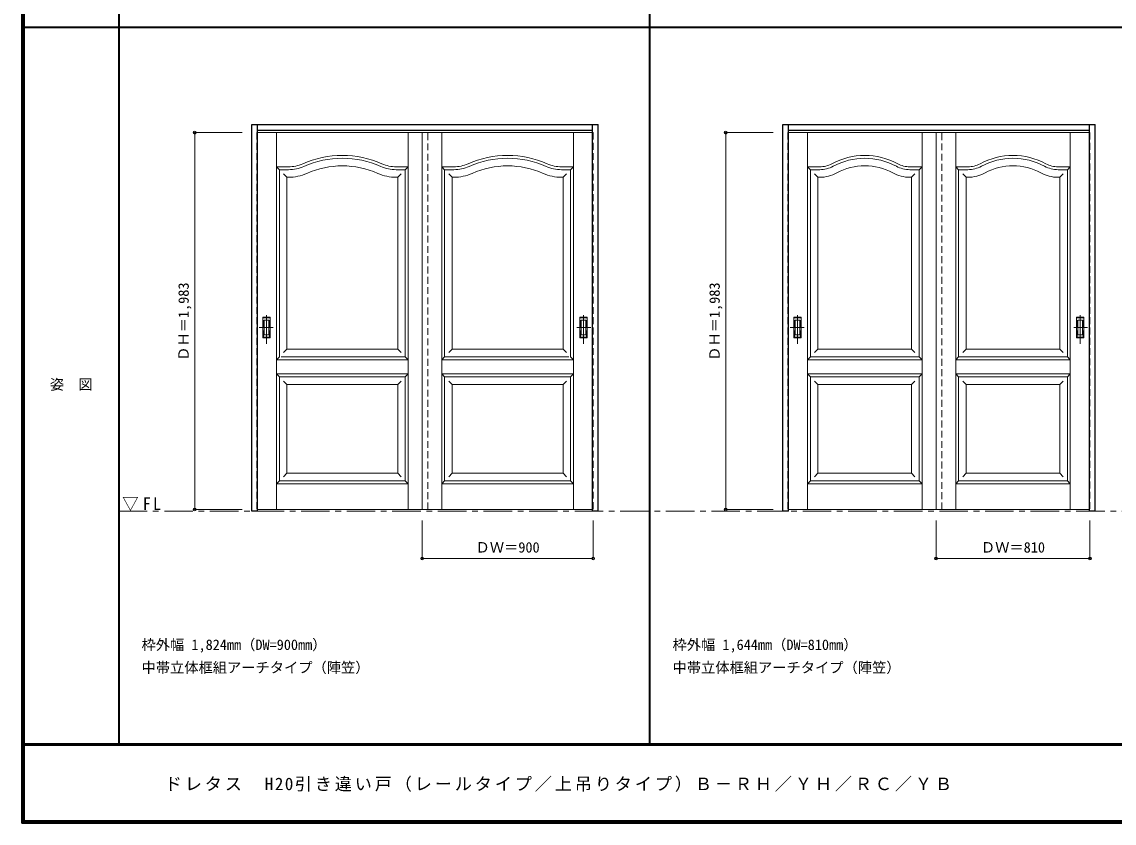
# Model space of a CAD drawing. Units: millimetres, scale not verified. Extents: x -6000 to 5700, y -4307 to 4260.
# Drawn here: x -6000 to -250, y -4205 to 12 of the extents above; entities that cross this region are included whole.
import ezdxf
from ezdxf.enums import TextEntityAlignment as Align

# ---------------------------------------------------------------- set-up
doc = ezdxf.new("R2010")
doc.units = ezdxf.units.MM
doc.header["$LTSCALE"] = 30
doc.header["$PDMODE"] = 32
doc.header["$PDSIZE"] = 15
doc.linetypes.add('CHAIN1', pattern=[8, 5, -1, 1, -1])
doc.linetypes.add('DASHED1', pattern=[1.8, 1.2, -0.6])
for name, color, linetype, lineweight in [('0-2_扉', 7, 'Continuous', 18), ('0-4_枠', 3, 'Continuous', 25), ('0-6_引手', 7, 'Continuous', 18), ('0-B_寸法', 4, 'Continuous', 9), ('F-1_枠', 6, 'Continuous', 40)]:
    doc.layers.add(name, color=color, linetype=linetype, lineweight=lineweight)
doc.layers.add('0-A_文字', color=7, linetype='Continuous')
doc.layers.add('F-A_文字', color=7, linetype='Continuous')
doc.styles.add('ＭＳ ゴシック', font='')
doc.styles.get('ＭＳ ゴシック').set_extended_font_data('MS Gothic')

msp = doc.modelspace()

# ---------------------------------------------------------------- linework, layer by layer
at = {"layer": '0-2_扉', "color": 4, "linetype": 'DASHED1', "lineweight": 9}
for p, q in [((-4763, -571), (-4763, -2554)), ((-4760, -571), (-4763, -571)), ((-3893, -571), (-3893, -575)), ((-3863, -2554), (-3863, -571)), ((-3863, -571), (-3863, -575)), ((-2996, -571), (-2993, -571)), ((-2993, -571), (-2993, -2554)), ((-1968, -571), (-1968, -2554)), ((-1965, -571), (-1968, -571)), ((-1188, -571), (-1188, -575)), ((-1158, -2554), (-1158, -571)), ((-1158, -571), (-1158, -575)), ((-381, -571), (-378, -571)), ((-4763, -2554), (-4760, -2554)), ((-2993, -2554), (-2996, -2554)), ((-1968, -2554), (-1965, -2554))]:
    msp.add_line(p, q, dxfattribs=at)
at = {"layer": '0-2_扉'}
for p, q in [((-3863, -571), (-4760, -571)), ((-4659.5, -2553.38), (-4659.5, -571)), ((-3966.5, -2553.38), (-3966.5, -571)), ((-3893, -571), (-3893, -2554)), ((-3893, -571), (-2996, -571)), ((-3789.5, -2553.38), (-3789.5, -571)), ((-3096.5, -2553.38), (-3096.5, -571)), ((-1158, -571), (-1965, -571)), ((-1864.5, -2554), (-1864.5, -571)), ((-1261.5, -2554), (-1261.5, -571)), ((-1188, -571), (-1188, -2554)), ((-1188, -571), (-381, -571)), ((-1084.5, -2554), (-1084.5, -571)), ((-481.5, -2554), (-481.5, -571)), ((-4644.5, -766), (-4659.5, -751)), ((-4659.5, -751), (-4596.55, -751)), ((-4644.5, -1751), (-4644.5, -766)), ((-4644.5, -766), (-4596.55, -766)), ((-4622.18, -788.32), (-4604.5, -806)), ((-3966.5, -751), (-4029.45, -751)), ((-3981.5, -766), (-4029.45, -766)), ((-4003.79, -788.32), (-4021.46, -806)), ((-3981.5, -766), (-3966.5, -751)), ((-3981.5, -1608.95), (-3981.5, -766)), ((-3774.5, -766), (-3789.5, -751)), ((-3789.5, -751), (-3726.55, -751)), ((-3774.5, -1608.95), (-3774.5, -766)), ((-3774.5, -766), (-3726.55, -766)), ((-3752.21, -788.32), (-3734.54, -806)), ((-3096.5, -751), (-3159.45, -751)), ((-3111.5, -766), (-3159.45, -766)), ((-3133.82, -788.32), (-3151.5, -806)), ((-3111.5, -766), (-3096.5, -751)), ((-3111.5, -1751), (-3111.5, -766)), ((-1849.5, -766), (-1864.5, -751)), ((-1864.5, -751), (-1800.49, -751)), ((-1849.5, -1751), (-1849.5, -766)), ((-1849.5, -766), (-1800.49, -766)), ((-1827.18, -788.32), (-1809.5, -806)), ((-1261.5, -751), (-1325.51, -751)), ((-1276.5, -766), (-1325.51, -766)), ((-1298.82, -788.32), (-1316.5, -806)), ((-1276.5, -766), (-1261.5, -751)), ((-1276.5, -1619.76), (-1276.5, -766)), ((-1069.5, -766), (-1084.5, -751)), ((-1084.5, -751), (-1020.49, -751)), ((-1069.5, -1619.76), (-1069.5, -766)), ((-1069.5, -766), (-1020.49, -766)), ((-1047.18, -788.32), (-1029.5, -806)), ((-481.5, -751), (-545.51, -751)), ((-496.5, -766), (-545.51, -766)), ((-518.82, -788.32), (-536.5, -806)), ((-496.5, -766), (-481.5, -751)), ((-496.5, -1751), (-496.5, -766)), ((-4604.5, -806), (-4596.55, -806)), ((-4604.5, -806), (-4604.5, -1711)), ((-4021.46, -806), (-4029.45, -806)), ((-4021.46, -1711), (-4021.46, -806)), ((-3734.54, -806), (-3726.55, -806)), ((-3734.54, -1711), (-3734.54, -806)), ((-3151.5, -806), (-3159.45, -806)), ((-3151.5, -806), (-3151.5, -1711)), ((-1800.49, -806), (-1809.5, -806)), ((-1316.5, -806), (-1325.51, -806)), ((-1316.5, -806), (-1316.5, -806)), ((-1316.5, -1711), (-1316.5, -806)), ((-1029.5, -806), (-1029.5, -806)), ((-1029.5, -1711), (-1029.5, -806)), ((-1029.5, -806), (-1020.49, -806)), ((-545.51, -806), (-536.5, -806)), ((-1276.69, -889), (-1276.5, -889)), ((-1069.31, -889), (-1069.5, -889)), ((-3981.5, -1751), (-3981.5, -1608.95)), ((-3774.5, -1751), (-3774.5, -1608.95)), ((-1276.5, -1751), (-1276.5, -1608.95)), ((-1069.5, -1751), (-1069.5, -1608.95)), ((-4604.5, -1711), (-4622.18, -1728.68)), ((-4604.5, -1711), (-4021.46, -1711)), ((-4021.46, -1711), (-4021.46, -1709.57)), ((-4021.46, -1711), (-4003.79, -1728.68)), ((-3734.54, -1711), (-3752.21, -1728.68)), ((-3734.54, -1711), (-3734.54, -1709.57)), ((-3151.5, -1711), (-3734.54, -1711)), ((-3151.5, -1711), (-3133.82, -1728.68)), ((-1809.5, -1711), (-1827.18, -1728.68)), ((-1809.5, -1711), (-1316.5, -1711)), ((-1316.5, -1711), (-1316.5, -1709.57)), ((-1316.5, -1711), (-1298.82, -1728.68)), ((-1029.5, -1711), (-1047.18, -1728.68)), ((-1029.5, -1711), (-1029.5, -1709.57)), ((-536.5, -1711), (-1029.5, -1711)), ((-536.5, -1711), (-518.82, -1728.68)), ((-4644.5, -1751), (-4659.5, -1766)), ((-4659.5, -1766), (-3966.5, -1766)), ((-4634.5, -1751), (-4071.5, -1751)), ((-3981.5, -1751), (-4215.5, -1751)), ((-3966.5, -1766), (-3981.5, -1751)), ((-3789.5, -1766), (-3774.5, -1751)), ((-3096.5, -1766), (-3789.5, -1766)), ((-3774.5, -1751), (-3540.5, -1751)), ((-3121.5, -1751), (-3684.5, -1751)), ((-3111.5, -1751), (-3096.5, -1766)), ((-1849.5, -1751), (-1864.5, -1766)), ((-1864.5, -1766), (-1261.5, -1766)), ((-1849.5, -1751), (-1321.5, -1751)), ((-1276.5, -1751), (-1465.5, -1751)), ((-1261.5, -1766), (-1276.5, -1751)), ((-1084.5, -1766), (-1069.5, -1751)), ((-481.5, -1766), (-1084.5, -1766)), ((-1069.5, -1751), (-880.5, -1751)), ((-496.5, -1751), (-1024.5, -1751)), ((-496.5, -1751), (-481.5, -1766)), ((-4644.5, -1856), (-4659.5, -1841)), ((-3966.5, -1841), (-4659.5, -1841)), ((-4644.5, -2404), (-4644.5, -1856)), ((-3981.5, -1856), (-4644.5, -1856)), ((-4604.5, -1896), (-4622.18, -1878.32)), ((-4604.5, -1896), (-4021.46, -1896)), ((-4021.5, -1896), (-4003.82, -1878.32)), ((-4021.46, -2364), (-4021.46, -1895.96)), ((-3966.5, -1841), (-3981.5, -1856)), ((-3981.5, -2404), (-3981.5, -1856)), ((-3789.5, -1841), (-3774.5, -1856)), ((-3789.5, -1841), (-3096.5, -1841)), ((-3774.5, -2404), (-3774.5, -1856)), ((-3774.5, -1856), (-3111.5, -1856)), ((-3734.5, -1896), (-3752.18, -1878.32)), ((-3734.54, -2364), (-3734.54, -1895.96)), ((-3151.5, -1896), (-3734.54, -1896)), ((-3151.5, -1896), (-3133.82, -1878.32)), ((-3111.5, -1856), (-3096.5, -1841)), ((-3111.5, -2404), (-3111.5, -1856)), ((-1849.5, -1856), (-1864.5, -1841)), ((-1261.5, -1841), (-1864.5, -1841)), ((-1849.5, -2404), (-1849.5, -1856)), ((-1276.5, -1856), (-1849.5, -1856)), ((-1809.5, -1896), (-1827.18, -1878.32)), ((-1809.5, -1896), (-1809.5, -2364)), ((-1809.5, -1896), (-1316.5, -1896)), ((-1316.54, -1896), (-1298.86, -1878.32)), ((-1316.5, -2364), (-1316.5, -1896)), ((-1261.5, -1841), (-1276.5, -1856)), ((-1276.5, -2404), (-1276.5, -1856)), ((-1084.5, -1841), (-1069.5, -1856)), ((-1084.5, -1841), (-481.5, -1841)), ((-1069.5, -2404), (-1069.5, -1856)), ((-1069.5, -1856), (-496.5, -1856)), ((-1029.46, -1896), (-1047.14, -1878.32)), ((-1029.5, -2364), (-1029.5, -1896)), ((-536.5, -1896), (-1029.5, -1896)), ((-536.5, -1896), (-518.82, -1878.32)), ((-536.5, -1896), (-536.5, -2364)), ((-496.5, -1856), (-481.5, -1841)), ((-496.5, -2404), (-496.5, -1856)), ((-4644.5, -2404), (-4659.5, -2419)), ((-3981.5, -2404), (-4644.5, -2404)), ((-4604.5, -2364), (-4021.46, -2364)), ((-4021.46, -2364), (-4021.46, -2362.57)), ((-4021.46, -2364), (-4003.79, -2381.68)), ((-3981.5, -2404), (-3966.5, -2419)), ((-3774.5, -2404), (-3789.5, -2419)), ((-3774.5, -2404), (-3111.5, -2404)), ((-3734.54, -2364), (-3752.21, -2381.68)), ((-3734.54, -2364), (-3734.54, -2362.57)), ((-3151.5, -2364), (-3734.54, -2364)), ((-3111.5, -2404), (-3096.5, -2419)), ((-1849.5, -2404), (-1864.5, -2419)), ((-1276.5, -2404), (-1849.5, -2404)), ((-1809.5, -2364), (-1827.18, -2381.68)), ((-1809.5, -2364), (-1316.5, -2364)), ((-1316.5, -2364), (-1316.5, -2362.57)), ((-1316.5, -2364), (-1298.82, -2381.68)), ((-1276.5, -2404), (-1261.5, -2419)), ((-1069.5, -2404), (-1084.5, -2419)), ((-1069.5, -2404), (-496.5, -2404)), ((-1029.5, -2364), (-1047.18, -2381.68)), ((-1029.5, -2364), (-1029.5, -2362.57)), ((-536.5, -2364), (-1029.5, -2364)), ((-536.5, -2364), (-518.82, -2381.68)), ((-496.5, -2404), (-481.5, -2419)), ((-3966.5, -2419), (-4659.5, -2419)), ((-3789.5, -2419), (-3096.5, -2419)), ((-1261.5, -2419), (-1864.5, -2419)), ((-1084.5, -2419), (-481.5, -2419)), ((-3863, -2554), (-4760, -2554)), ((-3893, -2554), (-2996, -2554)), ((-1158, -2554), (-1965, -2554)), ((-1188, -2554), (-381, -2554))]:
    msp.add_line(p, q, dxfattribs=at)
at = {"layer": '0-2_扉', "linetype": 'CHAIN1'}
msp.add_line((-5490, -2562.5), (5690, -2562.5), dxfattribs=at)
at = {"layer": '0-2_扉', "color": 4, "linetype": 'DASHED1', "lineweight": 9}
msp.add_lwpolyline([(-378, -571), (-378, -2554), (-381, -2554)], dxfattribs=at)
at = {"layer": '0-2_扉'}
for points in [[(-1809.5, -806), (-1809.5, -806), (-1809.5, -1711)], [(-536.5, -806), (-536.5, -806), (-536.5, -1711)], [(-4604.5, -1896), (-4604.5, -2364), (-4622.18, -2381.68)], [(-3151.5, -1896), (-3151.5, -2364), (-3133.82, -2381.68)]]:
    msp.add_lwpolyline(points, dxfattribs=at)
for centre, radius, start, end in [((-4596.55, -566), 185, 270, 293.89556), ((-4313, -1206), 515, 66.10444, 113.89556), ((-4313, -1206), 500, 66.10444, 113.89556), ((-4313, -1206), 460, 66.10444, 113.89556), ((-4029.45, -566), 185, 246.10444, 270), ((-3726.55, -566), 185, 270, 293.89556), ((-3443, -1206), 515, 66.10444, 113.89556), ((-3443, -1206), 500, 66.10444, 113.89556), ((-3443, -1206), 460, 66.10444, 113.89556), ((-3159.45, -566), 185, 246.10444, 270), ((-1800.49, -616), 135, 270, 298.3577), ((-1563, -1056), 365, 61.6423, 118.3577), ((-1563, -1056), 350, 61.6423, 118.3577), ((-1563, -1056), 310, 61.6423, 118.3577), ((-1325.51, -616), 135, 241.6423, 270), ((-1020.49, -616), 135, 270, 298.3577), ((-783, -1056), 365, 61.6423, 118.3577), ((-783, -1056), 350, 61.6423, 118.3577), ((-783, -1056), 310, 61.6423, 118.3577), ((-545.51, -616), 135, 241.6423, 270), ((-4596.55, -566), 200, 270, 293.89556), ((-4596.55, -566), 240, 270, 293.89556), ((-4029.45, -566), 240, 246.10444, 270), ((-4029.45, -566), 200, 246.10444, 270), ((-3726.55, -566), 200, 270, 293.89556), ((-3726.55, -566), 240, 270, 293.89556), ((-3159.45, -566), 240, 246.10444, 270), ((-3159.45, -566), 200, 246.10444, 270), ((-1800.49, -616), 150, 270, 298.3577), ((-1800.49, -616), 190, 270, 298.3577), ((-1325.51, -616), 190, 241.6423, 270), ((-1325.51, -616), 150, 241.6423, 270), ((-1020.49, -616), 150, 270, 298.3577), ((-1020.49, -616), 190, 270, 298.3577), ((-545.51, -616), 190, 241.6423, 270), ((-545.51, -616), 150, 241.6423, 270)]:
    msp.add_arc(centre, radius, start, end, dxfattribs=at)
at = {"layer": '0-4_枠'}
for p, q in [((-4790, -2562.5), (-4790, -527.5)), ((-4790, -527.5), (-2966, -527.5)), ((-4760, -2562.5), (-4760, -527.5)), ((-4760, -557.5), (-2996, -557.5)), ((-2996, -2553.46), (-2996, -527.5)), ((-2966, -2562.5), (-2966, -527.5)), ((-1995, -2562.5), (-1995, -527.5)), ((-1995, -527.5), (-351, -527.5)), ((-1965, -2562.5), (-1965, -527.5)), ((-1965, -557.5), (-381, -557.5)), ((-381, -2553.46), (-381, -527.5)), ((-351, -2562.5), (-351, -527.5)), ((-4760, -2562.5), (-4790, -2562.5)), ((-2996, -2553.8), (-2996, -2553.46)), ((-1965, -2562.5), (-1995, -2562.5)), ((-381, -2553.8), (-381, -2553.46))]:
    msp.add_line(p, q, dxfattribs=at)
for points in [[(-2966, -2562.5), (-2996, -2562.5), (-2996, -2553.8)], [(-351, -2562.5), (-381, -2562.5), (-381, -2553.8)]]:
    msp.add_lwpolyline(points, dxfattribs=at)
at = {"layer": '0-6_引手'}
for p, q in [((-4731, -1541.5), (-4693, -1541.5)), ((-4731, -1651.5), (-4731, -1541.5)), ((-4693, -1651.5), (-4693, -1541.5)), ((-3025, -1541.5), (-3063, -1541.5)), ((-3063, -1651.5), (-3063, -1541.5)), ((-3025, -1651.5), (-3025, -1541.5)), ((-1936, -1541.5), (-1898, -1541.5)), ((-1936, -1651.5), (-1936, -1541.5)), ((-1898, -1651.5), (-1898, -1541.5)), ((-410, -1541.5), (-448, -1541.5)), ((-448, -1651.5), (-448, -1541.5)), ((-410, -1651.5), (-410, -1541.5)), ((-4724.5, -1557.5), (-4699.5, -1557.5)), ((-4724.5, -1635.5), (-4724.5, -1557.5)), ((-4699.5, -1635.5), (-4699.5, -1557.5)), ((-3031.5, -1557.5), (-3056.5, -1557.5)), ((-3056.5, -1635.5), (-3056.5, -1557.5)), ((-3031.5, -1635.5), (-3031.5, -1557.5)), ((-1929.5, -1557.5), (-1904.5, -1557.5)), ((-1929.5, -1635.5), (-1929.5, -1557.5)), ((-1904.5, -1635.5), (-1904.5, -1557.5)), ((-416.5, -1557.5), (-441.5, -1557.5)), ((-441.5, -1635.5), (-441.5, -1557.5)), ((-416.5, -1635.5), (-416.5, -1557.5)), ((-4731, -1651.5), (-4693, -1651.5)), ((-4724.5, -1635.5), (-4699.5, -1635.5)), ((-3025, -1651.5), (-3063, -1651.5)), ((-3031.5, -1635.5), (-3056.5, -1635.5)), ((-1936, -1651.5), (-1898, -1651.5)), ((-1929.5, -1635.5), (-1904.5, -1635.5)), ((-410, -1651.5), (-448, -1651.5)), ((-416.5, -1635.5), (-441.5, -1635.5))]:
    msp.add_line(p, q, dxfattribs=at)
at = {"layer": '0-6_引手', "linetype": 'CHAIN1'}
for p, q in [((-4712, -1681.73), (-4712, -1510.88)), ((-3044, -1681.73), (-3044, -1510.88)), ((-1917, -1681.73), (-1917, -1510.88)), ((-429, -1681.73), (-429, -1510.88)), ((-4750.07, -1596.5), (-4677.56, -1596.5)), ((-3005.93, -1596.5), (-3078.44, -1596.5)), ((-1955.07, -1596.5), (-1882.56, -1596.5)), ((-390.93, -1596.5), (-463.44, -1596.5))]:
    msp.add_line(p, q, dxfattribs=at)
at = {"layer": '0-6_引手', "linetype": 'DASHED1'}
for p, q in [((-4696, -1647.5), (-4696, -1545.5)), ((-3060, -1647.5), (-3060, -1545.5)), ((-1901, -1647.5), (-1901, -1545.5)), ((-445, -1647.5), (-445, -1545.5)), ((-4728, -1647.5), (-4696, -1647.5)), ((-3028, -1647.5), (-3060, -1647.5)), ((-1933, -1647.5), (-1901, -1647.5)), ((-413, -1647.5), (-445, -1647.5))]:
    msp.add_line(p, q, dxfattribs=at)
for points in [[(-4728, -1647.5), (-4728, -1545.5), (-4696, -1545.5)], [(-3028, -1647.5), (-3028, -1545.5), (-3060, -1545.5)], [(-1933, -1647.5), (-1933, -1545.5), (-1901, -1545.5)], [(-413, -1647.5), (-413, -1545.5), (-445, -1545.5)]]:
    msp.add_lwpolyline(points, dxfattribs=at)
at = {"layer": '0-B_寸法'}
for p, q in [((-5090, -571), (-4840, -571)), ((-5090, -571), (-5090, -2554)), ((-2295, -571), (-2045, -571)), ((-2295, -571), (-2295, -2554)), ((-5090, -2554), (-4840, -2554)), ((-2295, -2554), (-2045, -2554)), ((-3893, -2812.5), (-3893, -2612.5)), ((-2993, -2812.5), (-2993, -2612.5)), ((-1188, -2812.5), (-1188, -2612.5)), ((-378, -2812.5), (-378, -2612.5)), ((-3893, -2812.5), (-2993, -2812.5)), ((-1188, -2812.5), (-378, -2812.5))]:
    msp.add_line(p, q, dxfattribs=at)
at = {"layer": '0-B_寸法', "color": 7}
for p in [(-5090, -571), (-2295, -571), (-5090, -2554), (-2295, -2554), (-3893, -2812.5), (-2993, -2812.5), (-1188, -2812.5), (-378, -2812.5)]:
    msp.add_point(p, dxfattribs=at)
at = {"layer": 'F-1_枠'}
for p, q in [((-6000, 4175), (-6000, -4205)), ((-5995, 4175), (-5995, -4205)), ((-5990, 4175), (-5990, -4205)), ((-5490, 4175), (-5490, -3790)), ((-2695, -3790), (-2695, 4175)), ((-6000, -15.5), (5700, -15.5)), ((5700, -3790), (-6000, -3790)), ((5700, -3795), (-6000, -3795)), ((5700, -4195), (-6000, -4195)), ((5700, -4200), (-6000, -4200)), ((5700, -4205), (-6000, -4205))]:
    msp.add_line(p, q, dxfattribs=at)

# ---------------------------------------------------------------- texts
at = {"layer": '0-A_文字', "style": 'ＭＳ ゴシック'}
for s, p in [('枠外幅 1,824mm（DW=900mm）', (-5370, -3310)), ('枠外幅 1,644mm（DW=810mm）', (-2575, -3310)), ('中帯立体框組アーチタイプ（陣笠）', (-5370, -3430)), ('中帯立体框組アーチタイプ（陣笠）', (-2575, -3430))]:
    msp.add_text(s, height=54.99, dxfattribs=at).set_placement(p, align=Align.BOTTOM_LEFT)
at = {"layer": '0-A_文字', "insert": (-5471.25, -2562.5), "char_height": 65.98, "attachment_point": 7, "style": 'ＭＳ ゴシック'}
msp.add_mtext('\\T1.26;\\W0.95;▽FL', dxfattribs=at)
at = {"layer": '0-B_寸法', "color": 7, "style": 'ＭＳ ゴシック'}
for p in [(-5105, -1771.75), (-2310, -1771.75)]:
    msp.add_text('ＤＨ＝1,983', height=54.99, rotation=90, dxfattribs=at).set_placement(p, align=Align.BOTTOM_LEFT)
for s, p in [('ＤＷ＝900', (-3611.75, -2797.5)), ('ＤＷ＝810', (-951.75, -2797.5))]:
    msp.add_text(s, height=54.99, dxfattribs=at).set_placement(p, align=Align.BOTTOM_LEFT)
at = {"layer": 'F-A_文字', "style": 'ＭＳ ゴシック'}
msp.add_text('姿\u3000図', height=54.99, dxfattribs=at).set_placement((-5852.5, -1940.25), align=Align.BOTTOM_LEFT)
at = {"layer": 'F-A_文字', "insert": (-5247.55, -4040), "char_height": 65.98, "attachment_point": 7, "style": 'ＭＳ ゴシック'}
msp.add_mtext('\\T1.17;ドレタス\u3000H20引き違い戸（レールタイプ／上吊りタイプ）Ｂ－ＲＨ／ＹＨ／ＲＣ／ＹＢ', dxfattribs=at)

doc.saveas('drawing.dxf')
